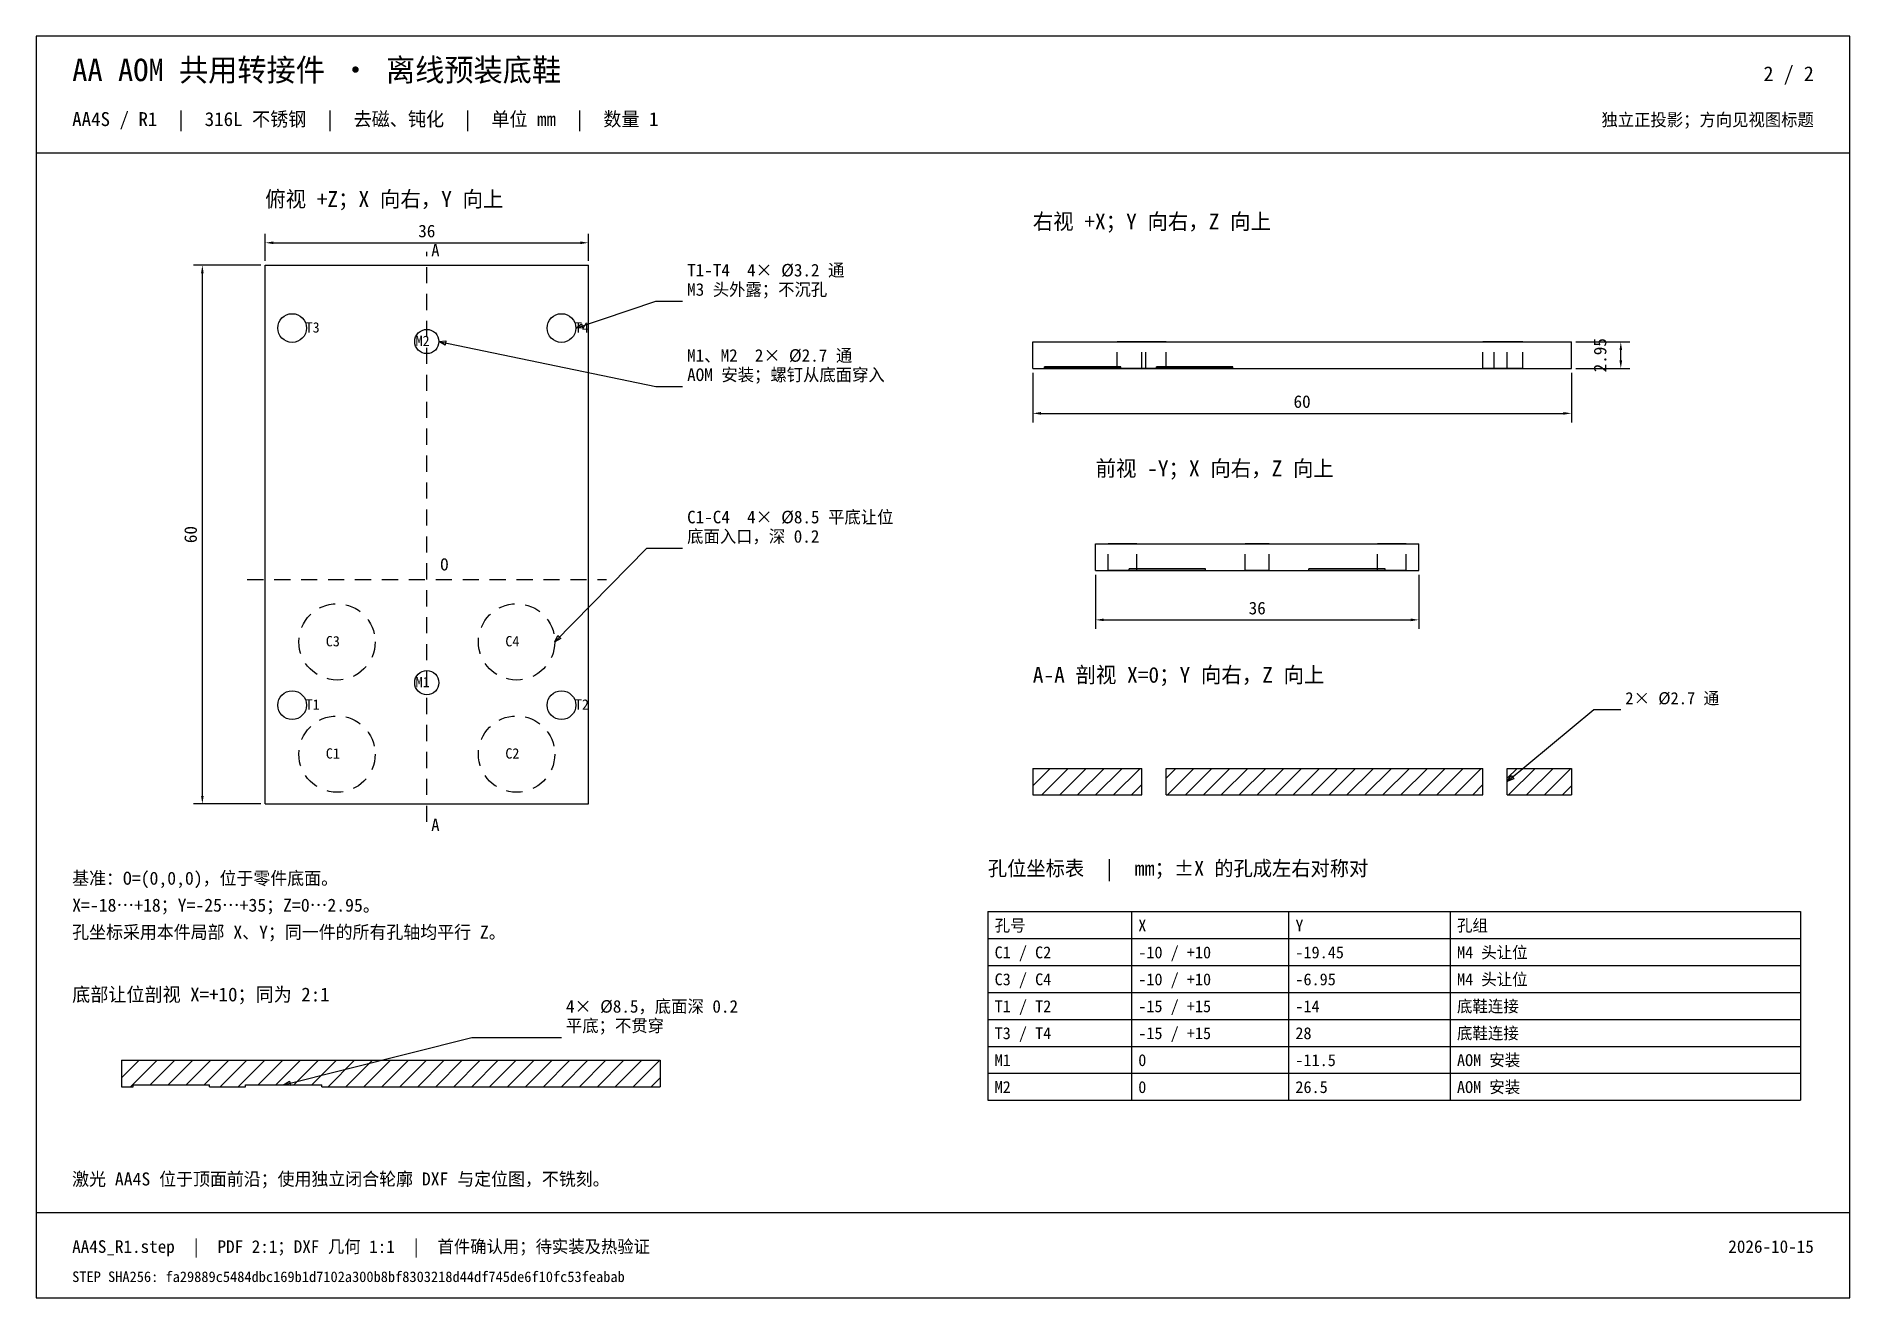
# Model space of a CAD drawing. Header units: millimetres. Extents: x 4 to 206, y 4 to 144.
import ezdxf
from ezdxf.enums import TextEntityAlignment as Align

# ---------------------------------------------------------------- set-up
doc = ezdxf.new("R2010")
doc.units = ezdxf.units.MM
doc.linetypes.add('HIDDEN_DASH', pattern=[3, 1.8, -1.2])
for name, color, linetype in [('ANNOTATION', 7, 'Continuous'), ('GEOMETRY', 7, 'Continuous'), ('HATCH', 8, 'Continuous'), ('HIDDEN', 8, 'HIDDEN_DASH'), ('SECTION', 7, 'Continuous')]:
    doc.layers.add(name, color=color, linetype=linetype)
doc.dimstyles.new('ZZLAB_MM', dxfattribs={"dimtxt": 1.4, "dimasz": 0.9, "dimexe": 1, "dimexo": 0.5, "dimgap": 0.6, "dimtad": 1, "dimdec": 3, "dimcen": 2.5, "dimazin": 3, "dimtfac": 1, "dimtmove": 0, "dimatfit": 3})

msp = doc.modelspace()

# ---------------------------------------------------------------- linework, layer by layer
at = {"layer": 'ANNOTATION'}
for p, q in [((4, 131.5), (206, 131.5)), ((64.1, 112), (73, 115)), ((73, 115), (76, 115)), ((48.85, 110.5), (73, 105.5)), ((73, 105.5), (76, 105.5)), ((61.75, 77.05), (72, 87.5)), ((72, 87.5), (76, 87.5)), ((167.85, 61.5), (177.5, 69.5)), ((177.5, 69.5), (180.5, 69.5)), ((110, 47), (200.5, 47)), ((110, 47), (110, 26)), ((126, 47), (126, 26)), ((143.5, 47), (143.5, 26)), ((161.5, 47), (161.5, 26)), ((200.5, 47), (200.5, 26)), ((110, 44), (200.5, 44)), ((110, 41), (200.5, 41)), ((110, 38), (200.5, 38)), ((110, 35), (200.5, 35)), ((31.55, 27.7), (52.5, 33)), ((52.5, 33), (62.5, 33)), ((110, 32), (200.5, 32)), ((110, 29), (200.5, 29)), ((110, 26), (200.5, 26)), ((4, 13.5), (206, 13.5))]:
    msp.add_line(p, q, dxfattribs=at)
for points in [[(4, 4), (206, 4), (206, 144.5), (4, 144.5)], [(64.1, 112), (64.734, 112.467), (64.8874, 112.0121)], [(48.85, 110.5), (49.6331, 110.583), (49.5358, 110.1129)], [(61.75, 77.05), (62.1038, 77.7535), (62.4465, 77.4174)], [(167.85, 61.5), (168.2742, 62.1634), (168.5806, 61.7939)], [(31.55, 27.7), (32.2182, 28.1166), (32.336, 27.6513)]]:
    msp.add_lwpolyline(points, close=True, dxfattribs=at)
at = {"layer": 'GEOMETRY'}
for p, q in [((29.5, 59), (29.5, 119)), ((29.5, 119), (65.5, 119)), ((65.5, 59), (65.5, 119)), ((115, 107.5), (115, 110.45)), ((115, 110.45), (175, 110.45)), ((175, 107.5), (175, 110.45)), ((115, 107.5), (175, 107.5)), ((122, 85), (122, 87.95)), ((122, 87.95), (158, 87.95)), ((158, 85), (158, 87.95)), ((122, 85), (158, 85)), ((29.5, 59), (65.5, 59))]:
    msp.add_line(p, q, dxfattribs=at)
for centre, radius in [((32.5, 112), 1.6), ((62.5, 112), 1.6), ((47.5, 110.5), 1.35), ((47.5, 72.5), 1.35), ((32.5, 70), 1.6), ((62.5, 70), 1.6)]:
    msp.add_circle(centre, radius, dxfattribs=at)
at = {"layer": 'HATCH'}
for points in [[(115, 61), (116.95, 62.95)], [(116, 60), (118.95, 62.95)], [(118, 60), (120.95, 62.95)], [(120, 60), (122.95, 62.95)], [(122, 60), (124.95, 62.95)], [(124, 60), (126.95, 62.95)], [(129.85, 61.85), (130.95, 62.95)], [(130, 60), (132.95, 62.95)], [(132, 60), (134.95, 62.95)], [(134, 60), (136.95, 62.95)], [(136, 60), (138.95, 62.95)], [(138, 60), (140.95, 62.95)], [(140, 60), (142.95, 62.95)], [(142, 60), (144.95, 62.95)], [(144, 60), (146.95, 62.95)], [(146, 60), (148.95, 62.95)], [(148, 60), (150.95, 62.95)], [(150, 60), (152.95, 62.95)], [(152, 60), (154.95, 62.95)], [(154, 60), (156.95, 62.95)], [(156, 60), (158.95, 62.95)], [(158, 60), (160.95, 62.95)], [(160, 60), (162.95, 62.95)], [(162, 60), (164.95, 62.95)], [(167.85, 61.85), (168.95, 62.95)], [(168, 60), (170.95, 62.95)], [(170, 60), (172.95, 62.95)], [(172, 60), (174.95, 62.95)], [(126, 60), (127.15, 61.15)], [(164, 60), (165.15, 61.15)], [(174, 60), (175, 61)], [(13.5, 28.5), (15.45, 30.45)], [(14.5, 27.5), (17.45, 30.45)], [(16.7, 27.7), (19.45, 30.45)], [(18.7, 27.7), (21.45, 30.45)], [(20.7, 27.7), (23.45, 30.45)], [(22.7, 27.7), (25.45, 30.45)], [(24.5, 27.5), (27.45, 30.45)], [(26.5, 27.5), (29.45, 30.45)], [(28.7, 27.7), (31.45, 30.45)], [(30.7, 27.7), (33.45, 30.45)], [(32.7, 27.7), (35.45, 30.45)], [(34.7, 27.7), (37.45, 30.45)], [(36.5, 27.5), (39.45, 30.45)], [(38.5, 27.5), (41.45, 30.45)], [(40.5, 27.5), (43.45, 30.45)], [(42.5, 27.5), (45.45, 30.45)], [(44.5, 27.5), (47.45, 30.45)], [(46.5, 27.5), (49.45, 30.45)], [(48.5, 27.5), (51.45, 30.45)], [(50.5, 27.5), (53.45, 30.45)], [(52.5, 27.5), (55.45, 30.45)], [(54.5, 27.5), (57.45, 30.45)], [(56.5, 27.5), (59.45, 30.45)], [(58.5, 27.5), (61.45, 30.45)], [(60.5, 27.5), (63.45, 30.45)], [(62.5, 27.5), (65.45, 30.45)], [(64.5, 27.5), (67.45, 30.45)], [(66.5, 27.5), (69.45, 30.45)], [(68.5, 27.5), (71.45, 30.45)], [(70.5, 27.5), (73.45, 30.45)], [(72.5, 27.5), (73.5, 28.5)]]:
    msp.add_lwpolyline(points, dxfattribs=at)
at = {"layer": 'HIDDEN'}
for p, q in [((47.5, 57), (47.5, 120.5)), ((47.5, 57), (47.5, 120.5)), ((124.4, 107.5), (124.4, 110.45)), ((127.15, 107.5), (127.15, 110.45)), ((127.6, 107.5), (127.6, 110.45)), ((129.85, 107.5), (129.85, 110.45)), ((165.15, 107.5), (165.15, 110.45)), ((166.4, 107.5), (166.4, 110.45)), ((167.85, 107.5), (167.85, 110.45)), ((169.6, 107.5), (169.6, 110.45)), ((116.3, 107.5), (116.3, 107.7)), ((124.8, 107.5), (124.8, 107.7)), ((128.8, 107.5), (128.8, 107.7)), ((137.3, 107.5), (137.3, 107.7)), ((123.4, 85), (123.4, 87.95)), ((126.6, 85), (126.6, 87.95)), ((138.65, 85), (138.65, 87.95)), ((141.35, 85), (141.35, 87.95)), ((153.4, 85), (153.4, 87.95)), ((156.6, 85), (156.6, 87.95)), ((125.75, 85), (125.75, 85.2)), ((134.25, 85), (134.25, 85.2)), ((145.75, 85), (145.75, 85.2)), ((154.25, 85), (154.25, 85.2)), ((27.5, 84), (67.5, 84))]:
    msp.add_line(p, q, dxfattribs=at)
for points in [[(127.6, 110.45), (127.5599, 110.45), (127.4416, 110.45), (127.2509, 110.45), (126.9976, 110.45), (126.6942, 110.45), (126.356, 110.45), (126, 110.45), (125.644, 110.45), (125.3058, 110.45), (125.0024, 110.45), (124.7491, 110.45), (124.5584, 110.45), (124.4401, 110.45), (124.4, 110.45)], [(124.4, 110.45), (124.4101, 110.45), (124.4401, 110.45), (124.4898, 110.45), (124.5584, 110.45), (124.6452, 110.45), (124.7491, 110.45), (124.8686, 110.45), (125.0024, 110.45), (125.1487, 110.45), (125.3058, 110.45), (125.4716, 110.45), (125.644, 110.45), (125.8209, 110.45), (126, 110.45)], [(126, 110.45), (126.1791, 110.45), (126.356, 110.45), (126.5284, 110.45), (126.6942, 110.45), (126.8513, 110.45), (126.9976, 110.45), (127.1314, 110.45), (127.2509, 110.45), (127.3548, 110.45), (127.4416, 110.45), (127.5102, 110.45), (127.5599, 110.45), (127.5899, 110.45), (127.6, 110.45)], [(129.85, 110.45), (129.8162, 110.45), (129.7163, 110.45), (129.5555, 110.45), (129.3417, 110.45), (129.0857, 110.45), (128.8004, 110.45), (128.5, 110.45), (128.1996, 110.45), (127.9143, 110.45), (127.6583, 110.45), (127.4445, 110.45), (127.2837, 110.45), (127.1838, 110.45), (127.15, 110.45)], [(127.15, 110.45), (127.1585, 110.45), (127.1838, 110.45), (127.2258, 110.45), (127.2837, 110.45), (127.3569, 110.45), (127.4445, 110.45), (127.5454, 110.45), (127.6583, 110.45), (127.7818, 110.45), (127.9143, 110.45), (128.0541, 110.45), (128.1996, 110.45), (128.3488, 110.45), (128.5, 110.45)], [(128.5, 110.45), (128.6512, 110.45), (128.8004, 110.45), (128.9459, 110.45), (129.0857, 110.45), (129.2182, 110.45), (129.3417, 110.45), (129.4546, 110.45), (129.5555, 110.45), (129.6431, 110.45), (129.7163, 110.45), (129.7742, 110.45), (129.8162, 110.45), (129.8415, 110.45), (129.85, 110.45)], [(167.85, 110.45), (167.8162, 110.45), (167.7163, 110.45), (167.5555, 110.45), (167.3417, 110.45), (167.0857, 110.45), (166.8004, 110.45), (166.5, 110.45), (166.1996, 110.45), (165.9143, 110.45), (165.6583, 110.45), (165.4445, 110.45), (165.2837, 110.45), (165.1838, 110.45), (165.15, 110.45)], [(165.15, 110.45), (165.1585, 110.45), (165.1838, 110.45), (165.2258, 110.45), (165.2837, 110.45), (165.3569, 110.45), (165.4445, 110.45), (165.5454, 110.45), (165.6583, 110.45), (165.7818, 110.45), (165.9143, 110.45), (166.0541, 110.45), (166.1996, 110.45), (166.3488, 110.45), (166.5, 110.45)], [(169.6, 110.45), (169.5599, 110.45), (169.4416, 110.45), (169.2509, 110.45), (168.9976, 110.45), (168.6942, 110.45), (168.356, 110.45), (168, 110.45), (167.644, 110.45), (167.3058, 110.45), (167.0024, 110.45), (166.7491, 110.45), (166.5584, 110.45), (166.4401, 110.45), (166.4, 110.45)], [(166.4, 110.45), (166.4101, 110.45), (166.4401, 110.45), (166.4898, 110.45), (166.5584, 110.45), (166.6452, 110.45), (166.7491, 110.45), (166.8686, 110.45), (167.0024, 110.45), (167.1487, 110.45), (167.3058, 110.45), (167.4716, 110.45), (167.644, 110.45), (167.8209, 110.45), (168, 110.45)], [(166.5, 110.45), (166.6512, 110.45), (166.8004, 110.45), (166.9459, 110.45), (167.0857, 110.45), (167.2182, 110.45), (167.3417, 110.45), (167.4546, 110.45), (167.5555, 110.45), (167.6431, 110.45), (167.7163, 110.45), (167.7742, 110.45), (167.8162, 110.45), (167.8415, 110.45), (167.85, 110.45)], [(168, 110.45), (168.1791, 110.45), (168.356, 110.45), (168.5284, 110.45), (168.6942, 110.45), (168.8513, 110.45), (168.9976, 110.45), (169.1314, 110.45), (169.2509, 110.45), (169.3548, 110.45), (169.4416, 110.45), (169.5102, 110.45), (169.5599, 110.45), (169.5899, 110.45), (169.6, 110.45)], [(124.8, 107.7), (124.6934, 107.7), (124.3791, 107.7), (123.8728, 107.7), (123.1998, 107.7), (122.394, 107.7), (121.4957, 107.7), (120.55, 107.7), (119.6043, 107.7), (118.706, 107.7), (117.9002, 107.7), (117.2272, 107.7), (116.7209, 107.7), (116.4066, 107.7), (116.3, 107.7)], [(116.3, 107.7), (116.3267, 107.7), (116.4066, 107.7), (116.5385, 107.7), (116.7209, 107.7), (116.9514, 107.7), (117.2272, 107.7), (117.5448, 107.7), (117.9002, 107.7), (118.2889, 107.7), (118.706, 107.7), (119.1463, 107.7), (119.6043, 107.7), (120.0742, 107.7), (120.55, 107.7)], [(124.8, 107.5), (124.6934, 107.5), (124.3791, 107.5), (123.8728, 107.5), (123.1998, 107.5), (122.394, 107.5), (121.4957, 107.5), (120.55, 107.5), (119.6043, 107.5), (118.706, 107.5), (117.9002, 107.5), (117.2272, 107.5), (116.7209, 107.5), (116.4066, 107.5), (116.3, 107.5)], [(116.3, 107.5), (116.3267, 107.5), (116.4066, 107.5), (116.5385, 107.5), (116.7209, 107.5), (116.9514, 107.5), (117.2272, 107.5), (117.5448, 107.5), (117.9002, 107.5), (118.2889, 107.5), (118.706, 107.5), (119.1463, 107.5), (119.6043, 107.5), (120.0742, 107.5), (120.55, 107.5)], [(120.55, 107.7), (121.0258, 107.7), (121.4957, 107.7), (121.9537, 107.7), (122.394, 107.7), (122.8111, 107.7), (123.1998, 107.7), (123.5552, 107.7), (123.8728, 107.7), (124.1486, 107.7), (124.3791, 107.7), (124.5615, 107.7), (124.6934, 107.7), (124.7733, 107.7), (124.8, 107.7)], [(120.55, 107.5), (121.0258, 107.5), (121.4957, 107.5), (121.9537, 107.5), (122.394, 107.5), (122.8111, 107.5), (123.1998, 107.5), (123.5552, 107.5), (123.8728, 107.5), (124.1486, 107.5), (124.3791, 107.5), (124.5615, 107.5), (124.6934, 107.5), (124.7733, 107.5), (124.8, 107.5)], [(127.6, 107.5), (127.5599, 107.5), (127.4416, 107.5), (127.2509, 107.5), (126.9976, 107.5), (126.6942, 107.5), (126.356, 107.5), (126, 107.5), (125.644, 107.5), (125.3058, 107.5), (125.0024, 107.5), (124.7491, 107.5), (124.5584, 107.5), (124.4401, 107.5), (124.4, 107.5)], [(124.4, 107.5), (124.4101, 107.5), (124.4401, 107.5), (124.4898, 107.5), (124.5584, 107.5), (124.6452, 107.5), (124.7491, 107.5), (124.8686, 107.5), (125.0024, 107.5), (125.1487, 107.5), (125.3058, 107.5), (125.4716, 107.5), (125.644, 107.5), (125.8209, 107.5), (126, 107.5)], [(126, 107.5), (126.1791, 107.5), (126.356, 107.5), (126.5284, 107.5), (126.6942, 107.5), (126.8513, 107.5), (126.9976, 107.5), (127.1314, 107.5), (127.2509, 107.5), (127.3548, 107.5), (127.4416, 107.5), (127.5102, 107.5), (127.5599, 107.5), (127.5899, 107.5), (127.6, 107.5)], [(129.85, 107.5), (129.8162, 107.5), (129.7163, 107.5), (129.5555, 107.5), (129.3417, 107.5), (129.0857, 107.5), (128.8004, 107.5), (128.5, 107.5), (128.1996, 107.5), (127.9143, 107.5), (127.6583, 107.5), (127.4445, 107.5), (127.2837, 107.5), (127.1838, 107.5), (127.15, 107.5)], [(127.15, 107.5), (127.1585, 107.5), (127.1838, 107.5), (127.2258, 107.5), (127.2837, 107.5), (127.3569, 107.5), (127.4445, 107.5), (127.5454, 107.5), (127.6583, 107.5), (127.7818, 107.5), (127.9143, 107.5), (128.0541, 107.5), (128.1996, 107.5), (128.3488, 107.5), (128.5, 107.5)], [(128.5, 107.5), (128.6512, 107.5), (128.8004, 107.5), (128.9459, 107.5), (129.0857, 107.5), (129.2182, 107.5), (129.3417, 107.5), (129.4546, 107.5), (129.5555, 107.5), (129.6431, 107.5), (129.7163, 107.5), (129.7742, 107.5), (129.8162, 107.5), (129.8415, 107.5), (129.85, 107.5)], [(137.3, 107.7), (137.1934, 107.7), (136.8791, 107.7), (136.3728, 107.7), (135.6998, 107.7), (134.894, 107.7), (133.9957, 107.7), (133.05, 107.7), (132.1043, 107.7), (131.206, 107.7), (130.4002, 107.7), (129.7272, 107.7), (129.2209, 107.7), (128.9066, 107.7), (128.8, 107.7)], [(128.8, 107.7), (128.8267, 107.7), (128.9066, 107.7), (129.0385, 107.7), (129.2209, 107.7), (129.4514, 107.7), (129.7272, 107.7), (130.0448, 107.7), (130.4002, 107.7), (130.7889, 107.7), (131.206, 107.7), (131.6463, 107.7), (132.1043, 107.7), (132.5742, 107.7), (133.05, 107.7)], [(137.3, 107.5), (137.1934, 107.5), (136.8791, 107.5), (136.3728, 107.5), (135.6998, 107.5), (134.894, 107.5), (133.9957, 107.5), (133.05, 107.5), (132.1043, 107.5), (131.206, 107.5), (130.4002, 107.5), (129.7272, 107.5), (129.2209, 107.5), (128.9066, 107.5), (128.8, 107.5)], [(128.8, 107.5), (128.8267, 107.5), (128.9066, 107.5), (129.0385, 107.5), (129.2209, 107.5), (129.4514, 107.5), (129.7272, 107.5), (130.0448, 107.5), (130.4002, 107.5), (130.7889, 107.5), (131.206, 107.5), (131.6463, 107.5), (132.1043, 107.5), (132.5742, 107.5), (133.05, 107.5)], [(133.05, 107.7), (133.5258, 107.7), (133.9957, 107.7), (134.4537, 107.7), (134.894, 107.7), (135.3111, 107.7), (135.6998, 107.7), (136.0552, 107.7), (136.3728, 107.7), (136.6486, 107.7), (136.8791, 107.7), (137.0615, 107.7), (137.1934, 107.7), (137.2733, 107.7), (137.3, 107.7)], [(133.05, 107.5), (133.5258, 107.5), (133.9957, 107.5), (134.4537, 107.5), (134.894, 107.5), (135.3111, 107.5), (135.6998, 107.5), (136.0552, 107.5), (136.3728, 107.5), (136.6486, 107.5), (136.8791, 107.5), (137.0615, 107.5), (137.1934, 107.5), (137.2733, 107.5), (137.3, 107.5)], [(167.85, 107.5), (167.8162, 107.5), (167.7163, 107.5), (167.5555, 107.5), (167.3417, 107.5), (167.0857, 107.5), (166.8004, 107.5), (166.5, 107.5), (166.1996, 107.5), (165.9143, 107.5), (165.6583, 107.5), (165.4445, 107.5), (165.2837, 107.5), (165.1838, 107.5), (165.15, 107.5)], [(165.15, 107.5), (165.1585, 107.5), (165.1838, 107.5), (165.2258, 107.5), (165.2837, 107.5), (165.3569, 107.5), (165.4445, 107.5), (165.5454, 107.5), (165.6583, 107.5), (165.7818, 107.5), (165.9143, 107.5), (166.0541, 107.5), (166.1996, 107.5), (166.3488, 107.5), (166.5, 107.5)], [(169.6, 107.5), (169.5599, 107.5), (169.4416, 107.5), (169.2509, 107.5), (168.9976, 107.5), (168.6942, 107.5), (168.356, 107.5), (168, 107.5), (167.644, 107.5), (167.3058, 107.5), (167.0024, 107.5), (166.7491, 107.5), (166.5584, 107.5), (166.4401, 107.5), (166.4, 107.5)], [(166.4, 107.5), (166.4101, 107.5), (166.4401, 107.5), (166.4898, 107.5), (166.5584, 107.5), (166.6452, 107.5), (166.7491, 107.5), (166.8686, 107.5), (167.0024, 107.5), (167.1487, 107.5), (167.3058, 107.5), (167.4716, 107.5), (167.644, 107.5), (167.8209, 107.5), (168, 107.5)], [(166.5, 107.5), (166.6512, 107.5), (166.8004, 107.5), (166.9459, 107.5), (167.0857, 107.5), (167.2182, 107.5), (167.3417, 107.5), (167.4546, 107.5), (167.5555, 107.5), (167.6431, 107.5), (167.7163, 107.5), (167.7742, 107.5), (167.8162, 107.5), (167.8415, 107.5), (167.85, 107.5)], [(168, 107.5), (168.1791, 107.5), (168.356, 107.5), (168.5284, 107.5), (168.6942, 107.5), (168.8513, 107.5), (168.9976, 107.5), (169.1314, 107.5), (169.2509, 107.5), (169.3548, 107.5), (169.4416, 107.5), (169.5102, 107.5), (169.5599, 107.5), (169.5899, 107.5), (169.6, 107.5)], [(126.6, 87.95), (126.5599, 87.95), (126.4416, 87.95), (126.2509, 87.95), (125.9976, 87.95), (125.6942, 87.95), (125.356, 87.95), (125, 87.95), (124.644, 87.95), (124.3058, 87.95), (124.0024, 87.95), (123.7491, 87.95), (123.5584, 87.95), (123.4401, 87.95), (123.4, 87.95)], [(141.35, 87.95), (141.3162, 87.95), (141.2163, 87.95), (141.0555, 87.95), (140.8417, 87.95), (140.5857, 87.95), (140.3004, 87.95), (140, 87.95), (139.6996, 87.95), (139.4143, 87.95), (139.1583, 87.95), (138.9445, 87.95), (138.7837, 87.95), (138.6838, 87.95), (138.65, 87.95)], [(156.6, 87.95), (156.5599, 87.95), (156.4416, 87.95), (156.2509, 87.95), (155.9976, 87.95), (155.6942, 87.95), (155.356, 87.95), (155, 87.95), (154.644, 87.95), (154.3058, 87.95), (154.0024, 87.95), (153.7491, 87.95), (153.5584, 87.95), (153.4401, 87.95), (153.4, 87.95)], [(126.6, 85), (126.5599, 85), (126.4416, 85), (126.2509, 85), (125.9976, 85), (125.6942, 85), (125.356, 85), (125, 85), (124.644, 85), (124.3058, 85), (124.0024, 85), (123.7491, 85), (123.5584, 85), (123.4401, 85), (123.4, 85)], [(134.25, 85.2), (134.1434, 85.2), (133.8291, 85.2), (133.3228, 85.2), (132.6498, 85.2), (131.844, 85.2), (130.9457, 85.2), (130, 85.2), (129.0543, 85.2), (128.156, 85.2), (127.3502, 85.2), (126.6772, 85.2), (126.1709, 85.2), (125.8566, 85.2), (125.75, 85.2)], [(134.25, 85), (134.1434, 85), (133.8291, 85), (133.3228, 85), (132.6498, 85), (131.844, 85), (130.9457, 85), (130, 85), (129.0543, 85), (128.156, 85), (127.3502, 85), (126.6772, 85), (126.1709, 85), (125.8566, 85), (125.75, 85)], [(141.35, 85), (141.3162, 85), (141.2163, 85), (141.0555, 85), (140.8417, 85), (140.5857, 85), (140.3004, 85), (140, 85), (139.6996, 85), (139.4143, 85), (139.1583, 85), (138.9445, 85), (138.7837, 85), (138.6838, 85), (138.65, 85)], [(154.25, 85.2), (154.1434, 85.2), (153.8291, 85.2), (153.3228, 85.2), (152.6498, 85.2), (151.844, 85.2), (150.9457, 85.2), (150, 85.2), (149.0543, 85.2), (148.156, 85.2), (147.3502, 85.2), (146.6772, 85.2), (146.1709, 85.2), (145.8566, 85.2), (145.75, 85.2)], [(154.25, 85), (154.1434, 85), (153.8291, 85), (153.3228, 85), (152.6498, 85), (151.844, 85), (150.9457, 85), (150, 85), (149.0543, 85), (148.156, 85), (147.3502, 85), (146.6772, 85), (146.1709, 85), (145.8566, 85), (145.75, 85)], [(156.6, 85), (156.5599, 85), (156.4416, 85), (156.2509, 85), (155.9976, 85), (155.6942, 85), (155.356, 85), (155, 85), (154.644, 85), (154.3058, 85), (154.0024, 85), (153.7491, 85), (153.5584, 85), (153.4401, 85), (153.4, 85)]]:
    msp.add_lwpolyline(points, dxfattribs=at)
for centre in [(37.5, 77.05), (57.5, 77.05), (37.5, 64.55), (57.5, 64.55)]:
    msp.add_circle(centre, 4.25, dxfattribs=at)
at = {"layer": 'SECTION'}
for points in [[(115, 62.95), (115, 60)], [(115, 62.95), (127.15, 62.95)], [(127.15, 60), (127.15, 62.95)], [(129.85, 62.95), (165.15, 62.95)], [(129.85, 60), (129.85, 62.95)], [(165.15, 60), (165.15, 62.95)], [(167.85, 62.95), (175, 62.95)], [(167.85, 60), (167.85, 62.95)], [(175, 62.95), (175, 60)], [(115, 60), (127.15, 60)], [(129.85, 60), (165.15, 60)], [(167.85, 60), (175, 60)], [(13.5, 30.45), (13.5, 27.5)], [(13.5, 30.45), (73.5, 30.45)], [(73.5, 30.45), (73.5, 27.5)], [(13.5, 27.5), (14.8, 27.5)], [(14.8, 27.5), (14.8, 27.7)], [(14.8, 27.7), (23.3, 27.7)], [(23.3, 27.5), (23.3, 27.7)], [(23.3, 27.5), (27.3, 27.5)], [(27.3, 27.5), (27.3, 27.7)], [(27.3, 27.7), (35.8, 27.7)], [(35.8, 27.5), (35.8, 27.7)], [(35.8, 27.5), (73.5, 27.5)]]:
    msp.add_lwpolyline(points, dxfattribs=at)

# ---------------------------------------------------------------- texts
at = {"layer": 'ANNOTATION'}
for s, height, p in [('AA AOM 共用转接件 · 离线预装底鞋', 2.5, (8, 139.5)), ('AA4S / R1  |  316L 不锈钢  |  去磁、钝化  |  单位 mm  |  数量 1', 1.55, (8, 134.5)), ('俯视 +Z；X 向右，Y 向上', 1.75, (29.5, 125.5)), ('右视 +X；Y 向右，Z 向上', 1.75, (115, 123)), ('A', 1.35, (48, 120)), ('T1-T4  4× Ø3.2 通', 1.4, (76.5, 117.75)), ('M3 头外露；不沉孔', 1.4, (76.5, 115.6)), ('T3', 1.15, (34, 111.5)), ('M2', 1.15, (46.25, 110)), ('T4', 1.15, (64, 111.5)), ('M1、M2  2× Ø2.7 通', 1.4, (76.5, 108.25)), ('AOM 安装；螺钉从底面穿入', 1.4, (76.5, 106.1)), ('前视 -Y；X 向右，Z 向上', 1.75, (122, 95.5)), ('C1-C4  4× Ø8.5 平底让位', 1.4, (76.5, 90.25)), ('底面入口，深 0.2', 1.4, (76.5, 88.1)), ('O', 1.35, (49, 85)), ('C3', 1.15, (36.25, 76.55)), ('C4', 1.15, (56.25, 76.55)), ('M1', 1.15, (46.25, 72)), ('A-A 剖视 X=0；Y 向右，Z 向上', 1.75, (115, 72.5)), ('2× Ø2.7 通', 1.35, (181, 70.1)), ('T1', 1.15, (34, 69.5)), ('T2', 1.15, (64, 69.5)), ('C1', 1.15, (36.25, 64.05)), ('C2', 1.15, (56.25, 64.05)), ('A', 1.35, (48, 56)), ('孔位坐标表  |  mm；±X 的孔成左右对称对', 1.65, (110, 51)), ('基准：O=(0,0,0)，位于零件底面。', 1.45, (8, 50)), ('X=-18…+18；Y=-25…+35；Z=0…2.95。', 1.45, (8, 47)), ('孔坐标采用本件局部 X、Y；同一件的所有孔轴均平行 Z。', 1.45, (8, 44)), ('孔号', 1.325, (110.75, 44.8)), ('X', 1.325, (126.75, 44.8)), ('Y', 1.325, (144.25, 44.8)), ('孔组', 1.325, (162.25, 44.8)), ('C1 / C2', 1.325, (110.75, 41.8)), ('-10 / +10', 1.325, (126.75, 41.8)), ('-19.45', 1.325, (144.25, 41.8)), ('M4 头让位', 1.325, (162.25, 41.8)), ('底部让位剖视 X=+10；同为 2:1', 1.55, (8, 37)), ('C3 / C4', 1.325, (110.75, 38.8)), ('-10 / +10', 1.325, (126.75, 38.8)), ('-6.95', 1.325, (144.25, 38.8)), ('M4 头让位', 1.325, (162.25, 38.8)), ('4× Ø8.5，底面深 0.2', 1.4, (63, 35.75)), ('T1 / T2', 1.325, (110.75, 35.8)), ('-15 / +15', 1.325, (126.75, 35.8)), ('-14', 1.325, (144.25, 35.8)), ('底鞋连接', 1.325, (162.25, 35.8)), ('平底；不贯穿', 1.4, (63, 33.6)), ('T3 / T4', 1.325, (110.75, 32.8)), ('-15 / +15', 1.325, (126.75, 32.8)), ('28', 1.325, (144.25, 32.8)), ('底鞋连接', 1.325, (162.25, 32.8)), ('M1', 1.325, (110.75, 29.8)), ('0', 1.325, (126.75, 29.8)), ('-11.5', 1.325, (144.25, 29.8)), ('AOM 安装', 1.325, (162.25, 29.8)), ('AOM 安装', 1.325, (162.25, 26.8)), ('M2', 1.325, (110.75, 26.8)), ('0', 1.325, (126.75, 26.8)), ('26.5', 1.325, (144.25, 26.8)), ('激光 AA4S 位于顶面前沿；使用独立闭合轮廓 DXF 与定位图，不铣刻。', 1.45, (8, 16.5)), ('AA4S_R1.step  |  PDF 2:1；DXF 几何 1:1  |  首件确认用；待实装及热验证', 1.4, (8, 9)), ('STEP SHA256: fa29889c5484dbc169b1d7102a300b8bf8303218d44df745de6f10fc53feabab', 1.175, (8, 5.75))]:
    msp.add_text(s, height=height, dxfattribs=at).set_placement(p)
for s, height, p in [('2 / 2', 1.65, (202, 139.5)), ('独立正投影；方向见视图标题', 1.4, (202, 134.5)), ('2026-10-15', 1.4, (202, 9))]:
    msp.add_text(s, height=height, dxfattribs=at).set_placement(p, align=Align.RIGHT)

# ---------------------------------------------------------------- dimensions: what is measured, and where the dimension line sits
for base, p1, p2, text in [((29.5, 121.5), (29.5, 119), (65.5, 119), '36'), ((115, 102.5), (115, 107.5), (175, 107.5), '60'), ((122, 79.5), (122, 85), (158, 85), '36')]:
    msp.add_linear_dim(base=base, p1=p1, p2=p2, text=text, dimstyle='ZZLAB_MM').render()
for base, p1, p2, text in [((22.5, 59), (29.5, 59), (29.5, 119), '60'), ((180.5, 107.5), (175, 107.5), (175, 110.45), '2.95')]:
    msp.add_linear_dim(base=base, p1=p1, p2=p2, angle=90, text=text, dimstyle='ZZLAB_MM').render()

doc.saveas('drawing.dxf')
